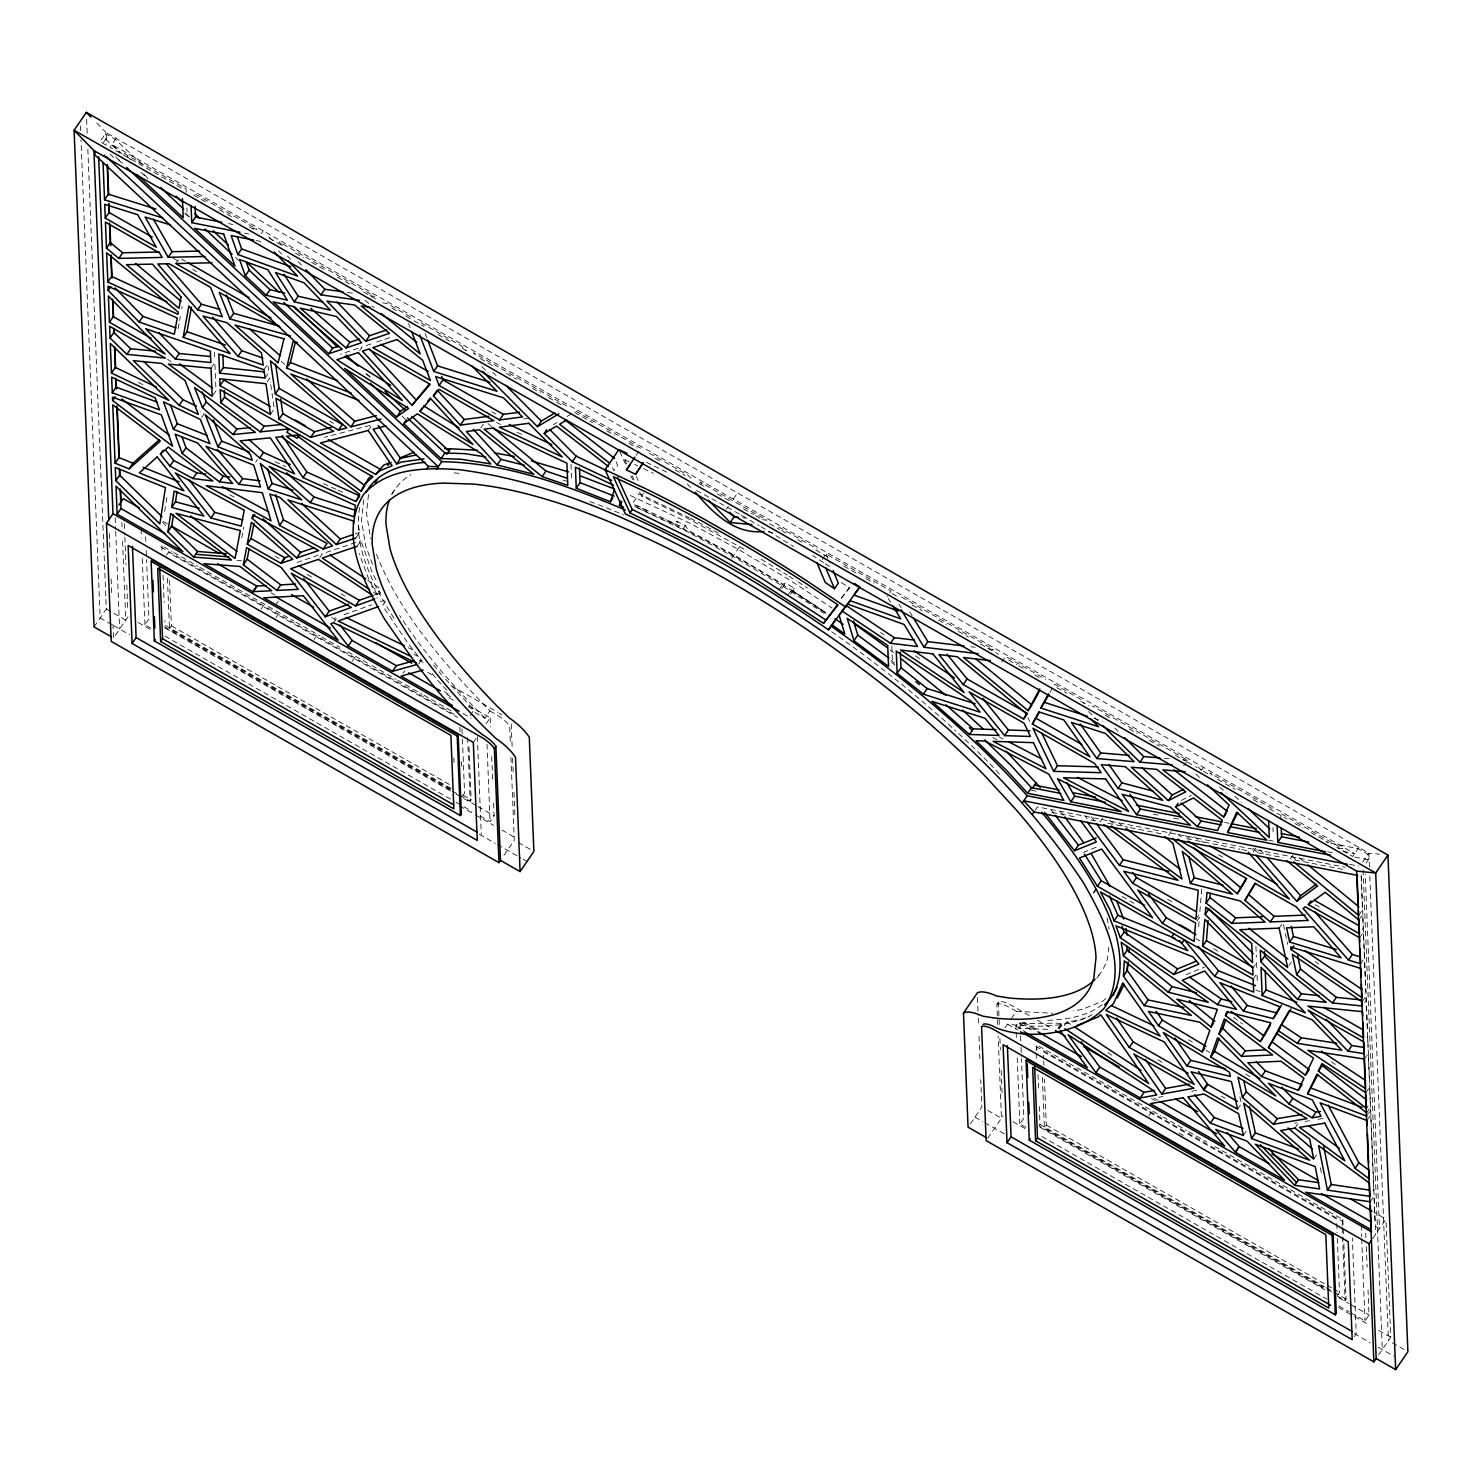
<?xml version="1.0" encoding="UTF-8"?>
<svg xmlns="http://www.w3.org/2000/svg" width="1482" height="1482" viewBox="0 0 1482 1482"><rect width="100%" height="100%" fill="white"/><g stroke="black" fill="none" stroke-linecap="round" stroke-linejoin="round"><path stroke-width="0.75" stroke-dasharray="5 3.75" d="M1198.66 926.639L1199.401 917.451L1195.566 923.045M1201.698 889.126L1199.698 913.69L1195.881 919.285M359.663 507.492C352.586 547.747 374.02 586.205 394.564 619.235M363.72 499.749L361.497 520.553L365.702 545.95L372.556 564.401M368.481 494.599L366.48 513.272L370.685 538.67M1108.777 947.035L1107.61 958.002A427.705 141.457 34.4 0 1 1096.569 977.824M164.706 511.457L165.762 504.677M166.114 502.398L167.151 495.599M178.136 328.634L179.229 322.557M179.6 320.538L180.341 316.5M181.749 308.719L182.119 306.589M241.714 537.873L243.752 527.166M1050.09 692.353L1054.406 684.276L1079.637 698.67L1084.528 703.487M636.074 455.382L639.557 450.009M103.351 142.605L105.648 139.252L105.426 133.806L115.374 139.475L144.013 166.225M116.133 138.363L110.02 147.329L159.76 175.71M175.784 263.592L178.322 259.869M261.277 233.637L263.185 230.821M211.037 368.24L214.871 362.645L216.001 390.766L212.167 396.361M201.626 417.554L204.183 413.811L200.089 411.866M263.926 369.722L267.76 364.127L268.668 370.333M94.051 626.923L106.296 608.991L103.981 551.248M265.13 377.984L268.964 372.39M267.242 381.837L269.798 378.114L270.446 382.486M166.503 555.231L168.429 552.434L457.642 717.455M128.063 616.753L113.503 638.02L112.965 624.404M270.465 414.404L274.3 408.81L270.761 384.69M255.626 462.273L257.553 459.476M150.942 628.146L144.921 624.7L148.941 618.828L146.57 559.585M450.602 789.072L169.467 628.646L171.375 625.849L169.43 577.665M359.57 350.678L362.127 346.936L340.712 354.142M368.166 430.521L372.001 424.926L324.299 437.338M261.054 609.176L262.981 606.379M276.356 603.952L278.357 601.025M275.893 617.642L277.801 614.845M319.76 557.51L322.316 553.768L294.529 563.327M355.773 538.059L359.607 532.446L357.959 522.461M391.526 494.488L396.528 487.17M357.143 546.321L360.978 540.726L372.278 572.812L377.706 582.926M314.073 639.427L315.981 636.63M333.543 622.718L337.359 617.105L334.599 618.105M480.779 427.946L483.336 424.204M373.353 592.078L377.132 594.597L379.688 590.855M371.26 586.372L380.707 592.652L376.873 598.265M385.32 601.322L382.764 605.045L385.561 610.251L408.736 644.374L421.944 660.787M352.253 661.213L354.161 658.416M402.956 673.347L404.864 670.549M418.554 664.084L421.11 660.342M626.738 463.959L624.885 459.939L627.182 456.586M470.127 715.584L473.962 709.971L442.933 676.292M474.925 712.509L484.929 718.214L489.912 710.934C444.878 664.344 399.621 614.308 376.02 553.027M633.388 502.194L639.131 493.784L689.297 517.774M743.816 548.988L685.999 517.496L641.465 496.062L643.762 492.709M473.332 742.426L476.333 738.017M486.152 723.679L490.172 717.788L468.256 705.302M462.662 795.945L464.57 793.148L462.365 738.092M452.158 790.999L470.165 801.262L471.128 799.854L468.942 745.353M790.628 594.06L794.463 588.465L785.664 582.834L782.792 584.223L736.999 556.713L688.519 530.426L685.388 525.61L676.644 521.219L674.718 524.035L665.529 519.441M685.388 525.61L683.461 528.426L685.555 531.63M480.057 815.934L490.097 821.658L494.117 815.785L493.562 802.114M726.328 509.308L728.422 506.233M733.312 499.082L737.517 492.932M503.936 855.355L514.273 840.238L510.882 755.839M731.663 558.251L739.185 547.247M778.958 589.817L782.792 584.223M781.829 588.447L785.664 582.834M787.739 595.449L791.573 589.855L794.463 588.465M822.232 559.585L826.067 553.99L890.96 591.003L887.125 596.616M1001.758 662.028L1005.593 656.415L1045.699 679.312M1035.14 810.265L1037.437 806.893L1040.271 810.413M1102.719 818.027L1100.163 821.769L1089.214 819.62M997.701 1024.71L996.886 1004.185L998.405 1001.943A16.987 5.613 34.4 0 1 1011.409 1005.389L1029.434 1015.67M1183.71 765.842L1187.545 760.247L1092.271 705.895M1005.037 1027.823L1007.519 1024.192C1035.807 1027.563 1066.095 1027.934 1092.123 1014.725M1011.354 1018.579L1016.319 1011.298L1052.591 1013.28M1016.374 1037.363L1015.93 1025.97L1017.93 1023.025M1059.074 1029.175L1062.909 1023.58C1050.849 1022.395 1035.158 1024.451 1022.172 1022.784L1018.338 1028.397L1049.534 1029.397M1203.44 767.343L1201.532 770.158L1195.492 766.713M970.358 1123.838L981.844 1107.035L980.751 1079.656M1168.631 835.2L1171.188 831.458M1036.029 1050.905L1036.807 1044.958L1036.974 1049.515M1058.111 1028.193L1061.946 1022.58M1058.574 1028.489L1062.409 1022.895M1064.317 1025.618L1066.873 1021.895L1080.582 1019.949L1089.159 1016.485M1096.736 978.342L1099.255 974.674M987.679 1138.398L1002.999 1115.983M1025.877 1127.394L1019.857 1123.949L1023.877 1118.076L1021.506 1058.833M1039.271 1106.294L1039.994 1124.467L1039.03 1125.857L1325.093 1289.099M1331.558 1291.767L1044.384 1127.895L1046.311 1125.097L1044.458 1079.211M1255.736 848.037L1253.179 851.779L1283.116 857.652M1290.211 859.041L1292.749 855.318M1148.902 1115.798L1150.81 1113.001M1279.151 928.14L1281.689 924.416M1252.735 968.191L1255.291 964.467M1253.179 979.083L1256.995 973.47L1257.347 982.158M1358.901 847.5L1352.788 856.466L1336.857 847.371M1288.914 965.653L1291.47 961.911M1362.736 862.135L1368.868 853.169L1379.464 854.243M1366.015 863.098L1368.312 859.745L1368.09 854.299L1358.142 848.612L1326.464 842.406M1358.679 915.413L1362.514 909.818L1361.05 873.361M1358.864 920.007L1362.699 914.413L1363.255 928.14L1359.42 933.734M1237.581 1109.221L1241.397 1103.627L1239.045 1092.994M1359.587 937.754L1363.403 932.159L1364.459 958.169L1360.624 963.782M1243.398 1135.453L1247.214 1129.858M1362.162 1001.795L1365.978 996.2L1366.145 1000.406L1362.329 1006M1294.898 1128.154L1298.732 1122.541L1294.675 1123.226M1364.459 1059.056L1368.275 1053.443L1369.479 1083.083M1313.682 1159.054L1317.517 1153.459M1365.811 1092.79L1369.646 1087.195L1370.257 1102.793L1366.441 1108.406M1366.608 1112.815L1370.442 1107.202L1370.572 1110.518L1366.737 1116.113M1366.923 1120.485L1370.757 1114.89L1373.092 1173.244M1342.081 1225.558L1342.859 1219.612L1214.832 1146.549M1370.183 1201.772L1374.018 1196.159L1375.148 1224.206M1372.499 1238.859L1385.985 1219.13L1373.962 1212.257M1337.579 1295.194L1339.506 1292.397L1337.19 1235.043M1337.097 1295.935L1345.1 1300.511L1346.064 1299.103L1343.6 1237.785M1354.196 1336.727L1356.215 1333.781L1352.362 1238.081M1350.973 1312.885L1365.015 1320.907L1369.035 1315.034L1368.034 1289.951M1378.631 1354.937L1390.727 1337.246L1385.985 1219.13M841.257 598.117L850.39 586.372M841.572 598.117L849.408 588.058L841.202 582.445M1105.776 998.627L1103.053 1000.998L1081.823 1009.557L1073.172 1010.78M1102.163 1004.703C1086.362 1017.078 1064.817 1019.69 1045.329 1020.487M553.305 424.704L556.824 422.592M566.976 416.498L572.293 413.33M1181.376 800.391L1191.361 795.371M1186.063 974.711L1204.44 967.098M1083.305 852.409L1099.44 845.907M374.298 594.949L380.707 592.652M344.157 614.678L371.741 604.786M380.226 601.729L384.468 600.21M355.31 533.909L359.607 532.446M326.151 552.471L360.978 540.726M366.239 345.565L372.334 343.509M376.669 342.064L392.841 336.618M1158.516 1097.291L1162.888 1096.513M1191.676 1091.326L1199.753 1089.863M1305.42 1121.429L1309.625 1120.725M1318.035 1119.318L1324.334 1118.262M1060.241 1025.359L1061.001 1026.378M523.572 418.924L530.389 418.017M459.087 473.314L453.881 472.869M237.046 560.363L241.547 560.715M1164.5 758.302L1169.113 758.691M1182.932 759.858L1187.545 760.247M742.76 517.737L747.113 518.181M762.396 519.7L766.75 520.145L700.023 482.058L703.116 485.225M768.306 531.945L772.752 532.39M970.747 646.745L975.249 647.264M988.79 648.875L993.292 649.412L900.167 596.264M347.381 292.454L354.161 293.417M369.981 295.678L374.501 296.326L279.246 241.955L282.377 245.215M382.726 302.902L387.154 303.532L412.385 317.926M1224.614 822.417L1229.134 823.307M1338.098 847.852L1342.618 848.741L1280.689 813.396L1280.948 819.768M1031.027 790.165L1037.826 791.499M1153.255 814.137L1160.054 815.471M1173.633 818.138L1180.413 819.472M1343.377 851.446L1354.696 853.651L111.928 144.514L122.043 153.961M1268.74 840.201L1273.26 841.091M1327.576 851.761L1334.374 853.076M1354.733 857.078L1368.312 859.745M1349.657 864.358L1358.549 866.099M1041.957 807.783L1345.193 867.266M1051.924 812.303L1076.025 817.027M1107.721 823.251L1127.95 827.215M1130.21 827.66L1161.666 833.829M1186.582 838.719L1193.269 840.016M1195.492 840.461L1239.952 849.186M1242.175 849.612L1246.621 850.501M1294.657 859.912L1301.326 861.227M1303.549 861.653L1345.823 869.953M228.45 223.597L232.841 224.467M252.588 228.376L256.979 229.247L194.624 193.679M244.363 233.119L248.754 233.989M255.978 240.51L262.759 241.862M1093.92 718.381L1102.478 721.16M1255.884 990.032L1260.163 991.754M630.258 495.488L690.927 523.739L739.37 549.915L790.499 580.555L832.143 608.12M275.078 461.754L285.6 466.497M323.447 483.595L336.062 489.301M338.174 490.246L344.472 493.098M624.885 459.939L632.703 463.514M634.648 464.403L637.779 465.83M634.315 504.806L648.801 511.438M496.414 422.481L500.546 424.445M517.07 432.244L523.257 435.171M138.308 382.43L144.514 385.394M646.411 462.347L658.341 468.053A550.174 181.953 34.4 0 1 668.345 472.98M643.558 468.59L653.395 473.314M636.019 505.121L679.775 526.054L676.644 521.219M637.204 507.696L685.944 531.019L734.405 557.195L785.516 587.835L825.289 614.178M408.421 647.745L414.645 650.765M414.089 654.451L418.239 656.47M419.11 660.398L423.259 662.417M998.998 736.795L1003.055 738.907M992.773 737.536L996.756 739.611M690.371 518.33L704.283 525.573M706.266 526.61L721.438 534.798M229.821 494.766L235.897 498.045M739.185 513.995L719.178 502.787A542.264 179.341 34.4 0 0 695.243 489.912M421.092 322.891L461.198 345.788L465.959 350.567M566.624 405.938L473.48 352.79L476.722 356.05M575.831 411.199L640.724 448.231M649.468 453.214L687.981 475.203L691.186 478.482M778.791 527.018L817.304 548.988M1272.167 808.542L1209.812 772.956L1213.147 776.049M106.037 145.051L100.054 141.642L106.185 132.676L95.515 121.746M161.76 176.84L183.657 189.344M193.605 195.013L205.535 201.83M219.466 209.777L231.414 216.594M249.328 226.82L255.293 230.229M269.298 238.213L281.358 245.086M295.418 253.126L303.458 257.701M311.498 262.295L317.519 265.723M319.538 266.871L325.558 270.317M337.618 277.19L351.679 285.211M363.738 292.102L377.799 300.124M391.859 308.145L397.88 311.59M405.92 316.166L411.959 319.612M413.96 320.76L424 326.485M438.061 334.506L450.12 341.397M462.18 348.27L468.201 351.716M480.261 358.588L494.321 366.61M506.381 373.501L516.421 379.225M532.501 388.395L540.541 392.989M548.562 397.565L554.601 401.011M556.602 402.159L562.641 405.586M574.683 412.478L592.763 422.796M606.823 430.817L614.863 435.393M628.924 443.414L636.964 448.009M655.044 458.327L661.083 461.773M675.144 469.794L685.184 475.518M699.245 483.54L705.284 486.985M717.325 493.858L731.404 501.898M743.445 508.771L753.504 514.495M755.505 515.643L761.526 519.089M769.566 523.665L779.606 529.407M781.625 530.556L787.646 533.983M797.705 539.726L803.726 543.153M815.785 550.044L829.846 558.066M843.906 566.087L855.966 572.96M866.007 578.702L874.047 583.278M892.127 593.597L898.148 597.042M912.208 605.064L922.267 610.806M938.328 619.976L946.368 624.552M958.428 631.443L968.468 637.167M980.528 644.04L998.609 654.359M1008.649 660.101L1016.689 664.677M1018.69 665.826L1024.729 669.271M1034.769 674.995L1040.79 678.441M1056.87 687.611L1066.91 693.335M1080.971 701.357L1089.011 705.951M1105.09 715.121L1111.111 718.566M1129.191 728.885L1137.231 733.46M1149.291 740.352L1159.332 746.076M1175.411 755.246L1185.452 760.97M1187.453 762.118L1193.492 765.564M1203.514 771.288L1209.479 774.697M1217.444 779.236L1223.41 782.644M1225.41 783.774L1235.358 789.461M1253.272 799.669L1261.238 804.226M1269.185 808.764L1287.098 818.99M1295.064 823.529L1303.03 828.067M1310.996 832.606L1328.891 842.832M491.876 411.737L495.803 413.978M1315.201 904.65L1319.221 906.947M181.582 259.128L185.565 261.388M1193.918 836.774L1203.847 842.443M172.968 258.146L178.877 261.517M192.697 269.391L196.643 271.651M1185.267 835.774L1191.158 839.127M1218.612 854.799L1222.539 857.041M329.652 421.147L333.635 423.426M1167.464 899.222L1173.448 902.649M1122.133 896.517L1128.098 899.926M1130.081 901.056L1134.045 903.316M1195.993 938.662L1199.938 940.922M1213.702 948.776L1219.612 952.148M275.374 556.324L279.209 558.51M307.07 574.405L313.072 577.832M341.101 593.837L345.121 596.116M1157.701 1059.797L1163.722 1063.224M1221.279 1096.069L1225.114 1098.273M163.372 521.497L167.392 523.776M331.635 617.494L337.655 620.921M427.779 672.365L433.8 675.792M451.825 686.073L497.896 712.36M1037.456 1020.246L1051.479 1028.249M489.912 710.934L496.359 714.602A16.987 5.613 34.4 0 1 509.697 726.18L510.419 744.427M1016.319 1011.298L1009.89 1007.63A16.987 5.613 34.4 0 0 996.886 1004.185M271.113 592.8L274.818 594.912M444.359 691.649L448.342 693.928M1023.932 1022.358L1037.863 1030.323M446.323 694.206L452.251 697.577M468.034 706.599L473.962 709.971M1022.172 1022.784L1034.01 1029.545M1154.126 1098.088L1158.053 1100.329M448.916 697.652L454.918 701.079M1019.357 1023.154L1031.361 1030.009M1151.403 1098.495L1155.404 1100.774M1375.481 1226.355L1379.483 1228.634L1365.237 873.991M1015.93 1025.97L1023.895 1030.509M463.106 713.527L471.109 718.103M1007.519 1024.192L1017.523 1029.897M163.872 546.858L171.875 551.434M173.876 552.564L197.884 566.272M199.885 567.402L293.899 621.051M295.9 622.199L319.908 635.889M321.909 637.038L339.897 647.301M347.9 651.876L369.907 664.436M371.908 665.566L395.916 679.275M397.917 680.405L421.925 694.113M423.926 695.243L453.937 712.379M1038.808 1046.107L1160.832 1115.742M1162.833 1116.872L1186.823 1130.581M1188.823 1131.711L1206.83 1141.992M160.908 547.117L456.975 716.047M1035.844 1046.366L1341.895 1221.001M1336.56 1218.982L1043.347 1051.683L1043.624 1058.556M1179.042 1132.989L1185.063 1136.435M171.375 625.849L450.509 785.127M1046.311 1125.097L1331.466 1287.821M1333.485 1288.951L1339.506 1292.397M451.121 788.443L165.058 625.219L164.873 620.68M463.125 795.297L471.128 799.854M1039.994 1124.467L1324.056 1286.543M1326.057 1287.691L1332.059 1291.118M1334.059 1292.267L1346.064 1299.103M164.113 626.627L450.158 789.85M165.002 627.998L453.974 792.889M455.974 794.019L461.995 797.464M464.014 798.613L476.055 805.486M478.056 806.616L494.117 815.785M1039.938 1127.228L1324.889 1289.84M1338.931 1297.843L1348.972 1303.567M1350.973 1304.716L1369.035 1315.034M165.002 636.167L453.974 801.058M455.974 802.188L461.995 805.634M463.996 806.782L472.036 811.358M1041.939 1136.546L1326.89 1299.158M1338.931 1306.013L1348.972 1311.737M138.104 622.477L152.164 630.498M459.55 805.893L473.61 813.914M475.629 815.063L493.71 825.381M501.731 829.976L515.81 837.997M1013.04 1121.726L1027.1 1129.747M1338.505 1307.439L1352.566 1315.46M1354.567 1316.609L1368.627 1324.63M1378.686 1330.354L1390.727 1337.246M518.2 842.48L531.927 850.298M987.734 1110.389L1001.462 1118.225L998.164 1036.122M106.296 608.991L125.766 620.106L122.487 538.337M1392.32 1342.822L1404.01 1349.491M111.854 624.626L100.165 617.957L80.973 139.808M113.799 625.737L129.675 634.796M479.26 834.273L495.321 843.443M497.341 844.573L521.108 858.152M523.072 859.264L526.981 861.505M974.952 1117.113L982.807 1121.596M984.77 1122.708L1004.611 1134.045M1354.178 1333.504L1370.257 1342.673M1378.297 1347.268L1393.988 1356.215M741 515.051L748.262 519.274M750.077 520.33L759.21 525.628M1188.508 1039.734L1192.399 1042.05M1205.996 1050.201L1209.886 1052.535M1245.751 1074.042L1251.66 1077.581M761.229 559.214L787.164 575.072M788.943 576.183L796.464 580.981M365.887 373.779L371.704 377.41M798.038 582L807.431 588.021M792.555 591.262L826.085 613.418M1066.873 1021.895L1070.671 1024.377M1108.073 1052.757L1111.87 1055.24M823.529 562.623L820.028 560.307A550.174 181.953 34.4 0 0 812.71 555.565M825.289 563.79L830.55 567.273M791.573 589.855L827.493 613.641M1331.466 1061.834L1335.282 1064.372M880.493 632.462L884.161 634.926M915.45 655.804L921.211 659.657M367.74 580.184L380.967 588.984M1314.997 961.559L1318.776 964.134M167.485 359.163L171.041 361.793M1233.506 1017.3L1242.472 1023.988M1118.799 823.084L1122.411 825.807M1109.425 820.25L1114.872 824.325M890.293 650.116L893.442 652.617M891.608 662.398L895.035 665.14M365.072 300.401L374.02 307.645M488.004 423.593L491.505 426.464M1299.306 857.782L1304.568 862.116M1292.119 856.3L1295.564 859.152M1177.727 834.088L1181.247 837.089M281.21 361.33L284.674 364.387M1234.802 796.223L1241.453 802.429M1197.993 766.898L1201.328 769.992M1219.612 787.016L1226.262 793.222M1195.826 774.049L1200.809 778.68M366.425 373.927L371.482 378.651M130.786 159.648L124.173 153.48L186.102 188.807L186.362 195.179M235.434 257.386L238.824 260.536M143.939 174.413L147.311 177.562M186.065 213.76L189.437 216.909M105.648 139.252L119.116 151.831M141.012 172.282L147.755 178.581M184.824 213.186L188.195 216.335M402.141 416.146L405.512 419.276M115.67 156.87L122.413 163.168M118.208 159.556L121.58 162.705M109.983 154.035L115.003 158.741M484.929 718.214C453.585 686.611 423.871 652.988 399.677 615.512M162.26 522.09L167.151 526.888M1114.797 728.051L1118.021 731.219M1088.455 711.49L1098.106 720.993M492.876 372.315L496.1 375.557M481.817 366.536L488.152 372.908M687.37 484.077L690.575 487.356M298.086 261.536L302.791 266.427M268.853 236.712L273.503 241.547M287.452 256.034L290.565 259.257M278.56 250.829L281.691 254.089M999.405 774.03L992.051 766.046A427.705 141.457 34.4 0 0 957.594 732.571M437.56 680.201L448.416 692.001M1260.015 849.594L1264.517 854.706M1253.513 848.352L1256.551 851.817M1060.408 811.636L1063.242 815.156M1051.146 810.135L1053.906 813.562M433.596 664.918L441.395 674.606M432.374 673.754L436.264 678.589M1091.326 816.73L1093.975 820.324M1084.639 815.359L1087.232 818.842M909.8 612.066L912.227 616.012M898.889 603.989L901.149 607.713M888.255 598.469L890.515 602.174M377.132 594.597L368.444 578.425L359.2 553.546M1027.915 717.603L1029.731 721.382M636.389 476.648L638.242 480.668M632.258 476L634.092 480.001M639.613 492.043L641.465 496.062M619.791 451.584L626.238 465.663M630.85 475.703L632.684 479.723M616.142 461.754L617.661 465.089L613.826 470.683L610.769 464.033M826.067 553.99L829.568 562.289M425.204 333.635L426.853 337.933M408.55 323.539L410.106 327.578M1283.449 924.731L1284.857 931.289M1285.339 933.475L1287.691 944.423M1320.351 1167.705L1321.685 1174.411M1369.424 867.026L1368.868 853.169L106.185 132.676L106.648 144.217M1369.794 876.251L1388.43 1340.599M1363.051 869.878L1382.317 1349.565M1361.217 874.991L1375.648 1234.247M1364.644 962.8L1365.811 992.051M1366.385 1006.093L1367.441 1032.306M1367.59 1036.326L1368.071 1048.07M1373.258 1177.523L1373.795 1190.75M1365.737 1232.987L1365.922 1237.544M1366.293 1246.658L1367.126 1267.166M1361.18 1225.206L1361.625 1236.599M1361.717 1238.878L1365.015 1320.907M1342.859 1219.612L1343.137 1226.429M1343.229 1228.689L1343.507 1235.506M1342.173 1227.818L1342.451 1234.636M1342.544 1236.914L1345.1 1300.511M1336.727 1223.558L1337.097 1232.746M1272.945 827.678L1273.112 831.921M1255.921 946.35L1256.347 956.946M1256.569 962.596L1256.847 969.45M1043.717 1060.853L1043.902 1065.447M1042.365 1077.414L1044.384 1127.895M1037.993 1074.487L1038.53 1088.121M1036.122 1053.183L1036.4 1060.001M1020.042 1022.358L1020.487 1033.751M1020.579 1036.029L1020.95 1045.143M1021.042 1047.441L1021.413 1056.555M1017.208 1057.87L1019.857 1123.949M998.405 1001.943L999.424 1027.026M999.887 1038.437L1000.331 1049.849M1001.165 1070.374L1002.165 1095.457M977.453 997.516L978.176 1015.763M978.268 1018.041L978.546 1024.896M979.009 1036.307L980.01 1061.408M891.793 646.133L892.386 660.842M571.015 464.274L571.644 479.76M511.216 723.938L512.235 749.04M512.587 758.154L513.143 771.844M513.976 792.37L514.976 817.471M490.172 717.788L490.542 726.902M491.728 756.542L492.728 781.607M486.985 744.186L490.097 821.658M477.352 736.554L481.28 834.533M467.608 737.665L470.165 801.262M461.995 728.903L462.273 735.794M459.883 727.125L460.068 731.719M461.273 761.544L461.458 766.12M453.825 757.858L454.011 762.433M214.464 352.383L214.649 356.94M186.862 207.943L187.047 212.185M167.429 578.184L169.467 628.646M161.871 545.728L162.057 550.267M163.057 575.257L164.15 602.507M145.644 536.799L145.829 541.356M146.199 550.47L146.477 557.306M141.086 529L141.438 538.114M142.272 558.621L144.921 624.7M124.321 523.609L124.784 534.965M124.877 537.244L125.97 564.494M126.785 584.945L127.785 609.936M121.839 522.424L122.024 526.981M115.17 517.755L115.615 529.13M115.707 531.39L119.634 629.072M109.316 533.539L109.853 547.173M111.131 578.962L111.687 592.596M86.623 119.301L87.29 135.473M87.846 149.33L103.888 548.951M80.417 125.951L80.602 130.583M392.063 494.08A427.705 141.457 34.4 0 1 410.903 474.648M563.012 480.112A427.705 141.457 34.4 0 1 569.162 482.02M634.667 506.566A427.705 141.457 34.4 0 1 825.715 612.77M890.978 660.287A427.705 141.457 34.4 0 1 894.609 663.121M1106.998 917.951A427.705 141.457 34.4 0 1 1109.073 929.066M589.688 501.49A427.705 141.457 34.4 0 1 596.153 503.899M598.228 504.677A427.705 141.457 34.4 0 1 623.496 514.828M831.698 631.74A427.705 141.457 34.4 0 1 955.871 730.978M499.286 713.194A16.987 5.613 34.4 0 1 502.009 714.991M761.026 526.703A542.264 179.341 34.4 0 1 793.722 546.617"/><path stroke-width="1.5" d="M1202.606 946.294L1204.792 919.414L1252.735 968.191L1253.012 975.045L1202.606 946.294L1206.441 940.681L1208.071 920.526M1205.199 914.394L1205.792 907.169L1251.753 943.478L1252.512 962.54L1205.199 914.394L1209.034 908.799L1253.179 953.741M1206.107 903.112L1206.978 892.479L1240.434 901.019L1265.165 922.119L1231.82 923.416L1206.107 903.112L1209.942 897.499L1210.294 893.257M353.401 523.72L353.679 521.108L287.916 499.897L336.414 544.579L355.773 538.059M1123.467 976.101L1124.264 960.818L1191.361 1015.411L1144.271 1005.556L1123.467 976.101L1127.283 970.506L1128.21 961.966M1126.987 970.228L1127.709 963.448M1128.932 952.129L1129.303 948.554M167.911 531.779L170.726 513.55L231.507 560.011L193.716 557.084L167.911 531.779L171.727 526.184L173.487 514.791M171.671 507.418L174.191 491.135L188.788 496.989L203.868 516.069L171.671 507.418L175.506 501.805L177.062 491.635M183.194 337.303L188.844 306.014L230.21 353.624L183.194 337.303L187.028 331.709L191.456 307.107M243.326 564.809L246.568 547.673L281.135 567.402L298.308 589.336L276.875 590.447L243.326 564.809L247.161 559.196L249.18 548.507M247.253 544.135L251.384 522.349L292.843 559.27L280.876 563.308L247.253 544.135L251.088 538.54L253.978 523.276M252.162 518.292L252.811 514.884L318.686 550.563L296.696 557.973L252.162 518.292L254.719 514.55M351.086 393.063L286.563 368.092L293.103 341.379L297.493 342.62M286.563 368.092L290.379 362.497L295.288 342.472M613.585 485.281L575.405 467.238L576.257 488.245L610.362 501.713L614.289 490.097M623.644 507.196L619.365 505.436L620.847 501.083M1202.18 1051.887L1209.831 1030.435L1199.698 1022.209L1148.457 1011.465L1158.498 1025.692L1202.18 1051.887L1204.736 1048.144M1211.035 1027.026L1217.333 1009.372L1176.856 999.201L1211.035 1027.026L1213.591 1023.284M1210.72 1056.999L1217.574 1037.789L1275.724 1095.976L1210.72 1056.999L1214.555 1051.405L1219.13 1038.586M1218.982 1033.862L1224.317 1018.894L1272.686 1054.98L1241.508 1056.407L1218.982 1033.862L1222.798 1028.267L1225.855 1019.709M1225.484 1015.596L1226.855 1011.761L1270.871 1022.839L1260.311 1041.568L1225.484 1015.596L1228.041 1011.854M1185.211 771.733L1162.851 769.862L1223.65 817.064L1229.078 805.022L1207.459 784.886M1227.559 832.514L1236.748 812.155L1266.869 840.22L1227.559 832.514L1237.822 812.655M1298.251 1090.307L1303.938 1078.303L1281.041 1061.223L1247.844 1062.742L1261.571 1076.488L1298.251 1090.307L1302.085 1084.713L1265.406 1070.875L1256.254 1061.723M1276.428 1033.436L1268.425 1047.626L1305.401 1075.21L1313.534 1058.074L1276.428 1033.436L1280.244 1027.841M1307.587 1093.827L1316.887 1074.246L1366.608 1112.815L1366.737 1116.113L1307.587 1093.827L1317.924 1074.524M1365.904 1095.013L1366.441 1108.406L1318.369 1071.134L1321.907 1063.65L1365.811 1092.79M355.902 501.49L359.552 494.21L281.339 436.727L275.763 437.283L302.976 477.593L355.902 501.49L359.737 495.896L306.793 471.998L282.191 435.523M361.071 491.19L364.646 484.04L372.945 476.815L220.225 389.673L220.744 402.678L260.313 431.836L289.101 428.965L286.804 432.318L297.234 438.283L299.531 434.911L286.304 436.245L361.071 491.19L364.905 485.577L297.437 436.004M365.795 483.799L368.481 478.427L371.797 475.537M366.147 492.172C377.484 471.517 403.085 464.107 425.223 462.328M1113.204 995.089L1117.113 987.271M1117.354 997.96L1124.282 984.141M1023.654 719.029L1026.489 713.713L957.224 656.748L938.977 654.581L963.244 684.554L1023.654 719.029L1027.489 713.416L967.079 678.941L947.091 654.266M990.513 660.694L963.541 657.489L1028.138 710.638L1039.753 688.871M1033.028 703.061L1039.364 691.186M1032.361 723.994L1038.826 711.879L1063.891 719.993L1089.937 756.839L1032.361 723.994L1039.419 712.323M1090.493 718.733L1098.644 726.754L1040.864 708.044L1048.422 693.909M1040.864 708.044L1049.015 694.373M1273.26 1018.616L1279.911 1006.834L1219.908 982.714L1243.454 1011.113L1273.26 1018.616L1281.522 1005.167M1270.482 1024.729L1264.146 1035.974L1231.153 1011.354M1278.058 1030.527L1289.284 1010.613L1312.107 1019.783L1341.747 1050.201L1297.398 1043.365L1278.058 1030.527L1290.878 1009.001M1268.425 1047.626L1278.244 1031.379M1172.151 838.201L1237.248 893.72L1246.158 878.307L1177.523 839.145M1242.194 886.199L1246.658 878.493M1245.01 900.352L1254.883 883.291L1296.305 906.91L1308.217 920.433L1270.296 921.915L1245.01 900.352L1255.421 883.365M643.207 462.866L635.611 474.259L626.423 469.942L634.907 457.178M635.611 474.259L643.132 462.68M1395.655 1369.627L1375.704 873.009L74.1 130.286L93.94 150.608L1356.604 871.101L1376.185 1358.512L1395.655 1369.627L1407.9 1351.714L1387.949 855.077L86.345 112.373L74.1 130.286L94.051 626.923L111.558 636.908M103.888 156.277L104.648 155.165M162.927 218.039L104.537 199.774L108.353 194.179L107.167 164.576M105.259 218.095L104.722 204.368L137.678 214.686L156.314 247.216L105.259 218.095L109.094 212.5L108.723 203.349M106.463 248.142L105.426 222.115L159.648 253.07L162.168 257.442L118.838 258.405L106.463 248.142L110.298 242.548L109.52 223.022M118.838 258.405L122.673 252.792L159.148 251.996M107.834 282.025L106.648 252.774L178.303 312.183L177.914 314.314L107.834 282.025L111.669 276.43L110.854 256.164M108.167 290.379L108.001 286.156L177.229 318.056L174.32 334.228L139.123 322.02L108.167 290.379L110.724 286.637M109.446 322.261L108.39 296.048L165.15 354.05L109.446 322.261L113.28 316.666L112.576 299.197M110.076 338.044L109.612 326.299L165.373 358.107L126.841 354.346L110.076 338.044L113.91 332.431L113.762 328.522M170.467 224.931L145.125 217.02L168.207 257.312L172.042 251.699L199.737 251.088M239.991 232.248L191.734 222.671L195.55 217.057L195.124 206.424M139.123 322.02L142.957 316.407L176.08 327.911M111.483 373.056L110.298 343.416L168.818 400.362L111.483 373.056L115.318 367.443L114.484 346.936M126.841 354.346L130.675 348.752L155.61 351.178M112.28 392.767L111.65 377.15L155.221 397.917L159.537 409.884L112.28 392.767L116.115 387.173L115.744 378.243M112.595 400.492L112.465 397.176L161.353 414.886L172.69 446.23L112.595 400.492L115.151 396.75M197.606 309.831L222.3 316.778L210.555 287.378L169.133 263.74L157.777 264L197.606 309.831L201.441 304.236L219.947 309.442M274.318 251.977L297.586 276.134L237.824 254.534L241.64 248.939L237.194 236.305M175.413 359.089L210.815 362.534L210.351 351.141L145.644 328.689L175.413 359.089L179.229 353.494L210.222 356.514M115.114 463.199L112.762 404.845L160.334 441.062L129.119 468.831L115.114 463.199L118.931 457.605L116.856 405.975M245.29 275.763L239.565 259.517L267.779 269.705L287.341 300.179L266.186 295.27L245.29 275.763L249.124 270.169L246.271 262.036M115.818 480.705L115.281 467.497L165.428 487.615L159.834 523.85L115.818 480.705L119.634 475.111L119.375 468.497M290.416 335.951L229.877 318.908L233.711 313.313L226.376 294.918M129.119 468.831L132.935 463.236L159.222 439.839M179.211 405.308L133.343 360.663L161.871 363.442L185.009 380.504L198.403 414.46L179.211 405.308L183.046 399.714L143.717 361.441M983.103 1024.34A16.987 5.613 34.4 0 1 996.089 1027.786C1028.415 1040.679 1079.711 1034.566 1104.405 1007.964C1130.006 967.894 1104.22 919.488 1083.713 883.142C995.552 750.059 863.654 652.376 728.144 571.533L725.587 570.07C642.466 524.239 554.416 481.983 459.29 469.683C426.223 467.441 387.654 467.497 363.812 494.191C338.211 534.261 363.998 582.667 384.505 619.013C413.126 660.194 442.729 703.894 482.576 734.757A16.987 5.613 34.4 0 1 495.896 746.335L500.49 860.394L498.952 862.635L111.206 641.391L106.463 523.276L112.984 513.754L98.646 156.796M118.912 505.066L123.321 498.637L139.345 507.77M173.45 429.298L163.52 401.863L200.348 419.425L209.907 443.618L173.45 429.298L177.266 423.704L170.411 404.716M266.186 295.27L270.02 289.675L284.822 293.121M117.152 514.161L116.022 486.133L182.897 551.675L117.152 514.161L120.987 508.567L120.209 489.153M160.464 454.048L168.263 447.101L212.797 481.002L192.975 478.538L169.93 466.052L160.464 454.048L163.001 450.324M219.558 373.131L218.799 354.068L263.926 369.722L265.13 377.984L219.558 373.131L223.393 367.536L222.874 354.828M202.441 407.587L194.531 387.506L255.349 432.336L233.026 434.559L202.441 407.587L206.276 401.993L202.312 391.952M237.991 356.328L263.24 365.091L261.462 352.957L227.135 322.817L202.997 316.036L237.991 356.328L241.825 350.734L262.87 358.033M220.058 385.635L219.781 378.781L265.963 383.708L270.465 414.404L220.058 385.635L223.893 380.04L270.428 406.587M169.93 466.052L173.746 460.439L165.632 450.176M182.175 453.473L175.228 434.245L197.791 443.099L232.693 483.484L219.447 481.835L182.175 453.473L186.01 447.86L182.138 437.19M220.744 402.678L224.579 397.083L224.319 390.563M294.307 301.809L275.485 272.484L304.014 282.803L330.375 310.183L294.307 301.809L298.123 296.196L284.007 274.226M192.975 478.538L196.81 472.925L205.609 474.036M287.971 260.61L320.946 294.844L324.78 289.249L342.861 291.824M217.891 446.749L205.276 414.793L250.477 454.641L252.218 460.235L217.891 446.749L221.726 441.154L213.315 419.851M233.026 434.559L237.009 428.946M151.145 561.4L152.109 559.992L458.16 734.646L461.365 814.137L460.402 815.545L154.332 640.909L151.145 561.4L457.216 736.035L460.402 815.545M275.3 393.99L270.428 360.83L346.825 427.909L338.526 430.076L275.3 393.99L279.116 388.395L275.559 364.072M219.447 481.835L223.263 476.241L229.895 477.056M260.313 431.836L264.148 426.242L281.858 424.463M210.926 517.978L241.195 526.11L244.215 510.234L175.376 472.943L210.926 517.978L214.76 512.364L242.863 519.923M279.005 419.276L275.93 398.288L333.802 431.299L310.646 437.338L279.005 419.276L282.821 413.663L280.672 398.973M238.787 484.243L260.536 486.967L253.718 465.07L206.035 446.341L238.787 484.243L242.622 478.649L260.017 480.816M328.782 353.735L342.175 349.233L292.899 306.404L273.188 301.828L328.782 353.735L332.616 348.122L338.341 346.195M132.102 643.466L128.156 545.487L473.332 742.426L477.26 840.424L132.102 643.466L136.122 637.593L132.454 546.432M259.665 458.031L294.585 473.814L270.298 437.838L240.158 440.839L259.665 458.031L263.5 452.436L290.194 464.496M193.716 557.084L197.551 551.489L226.45 553.731M346.028 347.937L361.682 342.675L336.47 316.518L300.179 308.089L346.028 347.937L349.863 342.323L359.644 339.045M154.332 640.909L155.295 639.502M365.702 341.323L389.488 333.339L354.68 305.051L327.003 301.124L365.702 341.323L369.537 335.729L386.821 329.912M160.649 641.539L157.703 568.106L450.899 735.405L453.844 808.839L160.649 641.539L162.557 638.723L159.704 567.606M268.279 489.06L260.239 463.255L301.772 499.879L268.279 489.06L272.095 483.465L267.408 468.405M310.646 437.338L314.48 431.725L331.32 427.353M302.976 477.593L306.793 471.998M338.526 430.076L342.361 424.482L279.116 388.395M279.598 525.443L269.835 494.062L279.746 497.267L332.524 545.895L323.169 549.044L279.598 525.443L283.414 519.849L275.615 494.747M358.94 400.381L290.731 373.964L350.956 426.853L354.772 421.24L376.335 415.627M310.183 502.583L354.142 516.755L355.365 505.343L269.15 466.404L310.183 502.583L314.017 496.989L355.773 510.456M252.959 591.651L271.688 590.725L239.973 566.476L203.942 563.679L252.959 591.651L256.794 586.057L266.278 585.594M253.2 591.688L257.034 586.075M280.876 563.308L284.692 557.714L289.009 556.269M281.339 563.16L285.174 557.547M252.125 619.013L253.089 617.623M296.696 557.973L300.531 552.378L314.517 547.655M276.875 590.447L280.709 584.853L295.696 584.075M396.583 417.053L408.606 408.384L344.602 368.499L396.583 417.053L400.418 411.459L407.291 406.494M471.628 365.758L497.007 391.285L433.744 371.463L437.579 365.869L427.687 340.082M412.015 405.234L430.169 384.301L368.499 349.122L362.405 351.16L412.015 405.234L429.465 383.931M403.697 423.685L417.35 413.83L481.465 453.77L490.838 463.959L461.18 459.253L441.08 458.605L403.697 423.685L406.253 419.962M266.964 627.479L267.909 626.089M323.169 549.044L327.003 543.449L283.414 519.849M375.668 474.425L379.966 470.702L392.119 465.793L368.166 430.521L320.483 442.933L375.668 474.425L383.782 465.107L389.859 462.643M419.869 411.44L430.836 398.806L472.906 444.507L419.869 411.44L422.426 407.717M439.117 385.487L435.727 376.632L503.547 397.88L522.479 416.942L499.545 419.962L439.117 385.487L442.951 379.874L441.599 376.335M433.429 395.805L439.024 389.358L493.932 420.684L460.42 425.093L433.429 395.805L437.264 390.211L464.255 419.499L488.819 416.257M375.15 482.743L377.447 479.371M336.414 544.579L340.23 538.985L353.142 534.632M385.857 425.927L373.112 429.243L396.676 463.959L400.51 458.346L416.516 454.863M325.336 616.753L351.29 607.435L291.232 573.163L325.336 616.753L329.171 611.14L348.64 604.156M426.946 468.664L428.483 466.422L438.264 466.719L106.334 156.74M460.42 425.093L464.255 419.499M441.08 458.605L444.915 453.01L465.015 453.659L485.54 456.919M436.745 468.96L441.729 461.68C505.751 462.643 567.069 485.503 625.423 510.012M446.693 454.4L450.528 448.805L477.408 450.213M373.075 595.727L318.482 559.362L290.583 568.773L355.532 605.916L359.366 600.321L372.167 595.727M499.545 419.962L503.361 414.349L519.441 412.237M416.386 664.677L392.526 671.29L348.251 646.022L352.086 640.428L339.989 624.978M497.137 464.959L533.872 474.296L479.501 429.817L466.348 431.54L497.137 464.959L500.972 459.364L524.443 465.274M482.576 371.408L537.503 426.686L541.338 421.092L554.953 412.941M611.77 480.39L572.33 461.736L544.209 433.448L546.765 429.724M392.526 671.29L396.342 665.696L413.7 660.879M542.116 476.611L567.81 485.374L566.921 463.218L492.598 428.094L484.169 429.187L542.116 476.611L545.932 471.017L567.365 478.315M572.33 461.736L576.146 456.141L549.6 429.428M576.257 488.245L580.073 482.632L579.481 467.942M854.336 583.334L859.838 587.094L828.475 629.85C764.267 585.464 696.596 545.913 625.348 513.939L605.082 469.738L618.865 449.583L627.053 453.325M626.423 469.942L630.258 464.348M610.362 501.713L612.9 497.971M457.216 736.035L458.16 734.646M619.365 505.436L621.921 501.694M629.961 512.865L613.4 476.741L645.856 491.987A542.264 179.341 34.4 0 1 705.395 522.942L745.409 545.784A542.264 179.341 34.4 0 1 805.208 582.926L837.923 604.86L823.547 623.311L761.34 582.982A471.647 155.981 34.4 0 0 691.779 543.283L629.961 512.865L632.258 509.493L617.549 477.389M498.952 862.635L494.377 748.577L495.896 746.335M708.563 500.323L730.2 522.479L734.016 516.866L738.388 517.311M500.49 860.394L520.089 871.583L533.872 851.428L529.296 737.332A33.975 11.226 34.4 0 0 509.363 718.01L496.84 705.877A427.705 141.457 34.4 0 1 389.97 548.507L385.987 524.406A427.705 141.457 34.4 0 1 389.507 499.805M816.841 562.549L825.252 582.482L834.514 588.687L838.349 583.093L833.088 570.607M823.547 623.311L837.608 604.86M828.475 629.85L835.366 619.772M831.828 624.644L844.814 634.074L839.127 615.271L846.166 605.545L894.313 637.686L914.635 640.094M853.947 640.706L847.204 618.383L887.699 645.43L888.552 666.437L853.947 640.706L857.782 635.111L853.484 620.902M842.332 611.14L890.478 643.281L894.313 637.686M897.147 673.291L896.258 651.135L971.192 701.171L980.102 712.175L923.342 694.15L897.147 673.291L900.982 667.678L900.352 652.191M901.167 609.769L924.046 647.264L927.88 641.669L963.967 645.93M923.342 694.15L927.176 688.537L975.193 703.802M963.244 684.554L967.079 678.941M969.469 734.479L998.942 735.442L985.03 718.27L931.77 701.338L969.469 734.479L973.285 728.866L995.978 729.626M1004.629 735.628L1030.472 736.48L1024.081 723.197L969.172 691.872L1004.629 735.628L1008.445 730.033L1029.99 730.737M1028.138 710.638L1031.972 705.024L976.101 659.082M1027.619 793.278L1063.891 800.41L1048.774 774.123L984.956 741.074L975.971 740.778L1006.63 770.492L1027.619 793.278L1031.453 787.683L1060.927 793.463M1022.228 803.04L1027.211 795.76L1330.503 855.262M1032.176 788.48L1036.011 782.885L1006.056 751.096M1053.665 771.362L1101.145 772.696L1094.605 763.434L1032.935 728.255L1053.665 771.362L1057.5 765.749L1098.199 766.898M1032.454 814.174L1033.991 811.932L1357.586 875.417M1096.884 758.543L1134.119 761.674L1105.461 733.46L1071.338 722.401L1096.884 758.543L1100.718 752.949L1129.191 755.338M1070.782 801.762L1057.481 778.643L1121.226 811.654L1070.782 801.762L1074.617 796.149L1066.855 782.663M985.715 1137.268L968.061 1127.191L963.485 1013.114L977.268 992.94A33.975 11.226 34.4 0 1 996.552 995.997L1008.668 997.923A427.705 141.457 34.4 0 0 1095.124 979.324M1044.551 812.303L1074.543 850.742L1078.377 845.148L1096.235 837.941M1118.039 788.443L1101.219 764.675L1125.449 766.713L1162.759 800.28L1118.039 788.443L1121.874 782.848L1108.925 764.564M1102.923 725.735L1139.917 762.156L1143.752 756.561L1159.887 757.913M1136.564 814.655L1190.491 825.233L1170.243 807.023L1122.17 794.296L1136.564 814.655L1140.399 809.061L1180.839 816.99M1097.402 886.255L1079.47 858.004L1101.645 849.056L1152.607 917.747L1097.402 886.255L1101.237 880.66L1084.491 854.169M1093.66 892.72L1095.958 889.367M1087.492 822.343L1119.373 865.321L1123.208 859.708L1168.853 871.36M1168.39 800.576L1185.693 791.87L1156.664 769.343L1131.322 767.213L1168.39 800.576L1172.225 794.963L1183.747 789.165M1175.541 807.005L1193.529 797.946L1222.224 820.213L1217.556 830.55L1197.289 826.567L1175.541 807.005L1178.097 803.263M1132.637 883.198L1123.764 871.249L1198.234 890.256L1195.881 919.285L1132.637 883.198L1136.472 877.603L1132.674 872.472M1179.45 940.551L1187.823 950.647L1114.056 920.841L1117.891 915.246L1109.444 895.925M1026.081 1060.649L1027.045 1059.241L1333.096 1233.895L1336.282 1313.385L1335.338 1314.793L1029.268 1140.14L1026.081 1060.649L1332.133 1235.284L1335.338 1314.793M1120.318 937.68L1115.909 925.805L1193.066 956.983L1198.938 964.06L1173.781 974.489L1120.318 937.68L1124.153 932.085L1121.948 926.139M1197.289 826.567L1201.124 820.972L1221.39 824.955M1123.412 955.705L1121.189 942.33L1208.256 1002.277L1168.279 992.218L1123.412 955.705L1127.246 950.11L1126.505 945.646M1223.65 817.064L1226.207 813.322M1007.038 1142.715L1003.092 1044.717L1348.249 1241.675L1352.195 1339.672L1007.038 1142.715L1011.057 1136.824L1007.389 1045.681M1162.425 923.36L1137.694 890.015L1195.566 923.045L1194.084 941.422L1162.425 923.36L1166.26 917.766L1148.383 893.683M1190.417 883.439L1182.266 851.409L1232.394 894.165L1190.417 883.439L1194.233 877.844L1188.823 856.485M1029.268 1140.14L1030.231 1138.75M1173.874 933.827L1171.577 937.18L1182.006 943.145L1184.303 939.773L1214.666 976.397L1253.698 992.088L1253.179 979.083L1100.459 891.942L1109.722 909.188L1114.056 920.841M1035.585 1140.769L1032.639 1067.355L1325.834 1234.654L1328.78 1308.069L1035.585 1140.769L1037.493 1137.972L1034.64 1066.855M1095.958 1072.672L1068.096 1034.714L1153.7 1090.715L1156.682 1094.976L1140.214 1097.94L1095.958 1072.672L1099.774 1067.077L1081.212 1041.772M1144.271 1005.556L1148.105 999.961L1183.988 1007.464M1173.781 974.489L1177.597 968.895L1196.474 961.077M1129.303 1047.441L1106.313 1014.485L1164.259 1041.976L1194.233 1084.416L1129.303 1047.441L1133.137 1041.846L1116.539 1018.041M1168.279 992.218L1172.114 986.623L1196.548 992.755M1237.248 893.72L1241.082 888.126L1193.566 847.593M1325.241 851.668L1277.799 842.369L1281.615 836.774L1281.282 828.271M1158.498 1025.692L1162.333 1020.098L1156.053 1011.206M1231.82 923.416L1235.655 917.821L1262.331 916.784M1214.666 976.397L1218.5 970.803L1198.253 946.387M1140.214 1097.94L1144.048 1092.345L1154.33 1090.474M1270.296 921.915L1274.112 916.321L1305.346 915.098M1217.5 1004.592L1236.507 1009.372L1204.699 971.006L1182.247 980.306L1217.5 1004.592L1221.335 998.998L1231.894 1001.647M1161.795 1094.049L1193.936 1088.251L1133.86 1053.98L1161.795 1094.049L1165.63 1088.436L1189.194 1084.194M1256.18 855.188L1296.75 901.26L1300.585 895.665L1316.22 884.235M1186.952 1065.966L1230.319 1076.432L1229.356 1072.116L1163.314 1032.528L1186.952 1065.966L1190.768 1060.352L1225.466 1068.744M1260.793 961.67L1260.33 950.258L1326.223 1002.332L1297.584 999.405L1260.793 961.67L1264.628 956.075L1264.442 951.518M1308.384 904.594L1325.204 892.294L1358.864 920.007L1359.42 933.734L1308.384 904.594L1310.922 900.871M1289.636 942.052L1286.58 927.862L1313.812 926.787L1341.099 957.798L1289.636 942.052L1293.471 936.457L1291.285 926.306M1243.454 1011.113L1247.122 1005.333M1346.656 865.414L1347.416 864.302L1023.766 800.799L1033.991 811.932M1361.439 984.159L1361.995 997.664L1291.285 949.61L1293.823 945.887M1262.145 995.496L1261.034 967.376L1305.364 1012.854L1262.145 995.496L1265.98 989.883L1265.202 970.432M1203.458 1089.326L1207.274 1083.731M1203.958 1090.048L1191.102 1071.838L1231.449 1081.582L1237.581 1109.221L1203.958 1090.048L1207.793 1084.435L1198.642 1071.486M1296.676 974.656L1292.285 954.334L1362.162 1001.795L1362.329 1006L1332.503 1002.962L1296.676 974.656L1300.511 969.061L1297.584 955.501M1241.508 1056.407L1245.343 1050.812L1265.387 1049.886M1260.311 1041.568L1262.868 1037.845M1387.949 855.077L1375.704 873.009L1356.604 871.101M1210.368 1123.097L1187.842 1096.921L1204.014 1094.012L1238.582 1113.723L1243.398 1135.453L1210.368 1123.097L1214.203 1117.502L1194.677 1094.809M1297.584 999.405L1301.4 993.811L1319.036 995.608M1242.435 1097.44L1237.97 1077.284L1306.976 1118.651L1273.446 1124.264L1242.435 1097.44L1246.269 1091.826L1243.787 1080.637M1261.571 1076.488L1265.406 1070.875M1359.754 942.089L1359.587 937.754L1305.346 906.817L1303.086 908.466L1348.527 960.077L1352.344 954.464L1360.42 956.946M1297.398 1043.365L1301.215 1037.752L1336.708 1043.235M1216.333 1169.205L1217.296 1167.797M1332.503 1002.962L1336.338 997.367L1361.569 999.942M1235.266 1152.051L1215.814 1129.451L1247.029 1141.121L1284.542 1180.283L1235.506 1152.311L1239.1 1146.457L1227.133 1132.544M1235.506 1152.311L1239.1 1146.457M1251.53 1138.491L1243.713 1103.145L1309.717 1160.258L1251.53 1138.491L1255.365 1132.896L1249.493 1106.387M1231.153 1177.671L1232.116 1176.263M1305.401 1075.21L1309.236 1069.615L1272.241 1042.013M1273.446 1124.264L1277.28 1118.651L1301.863 1114.538M1289.007 1103.942L1268.462 1083.379L1312.292 1099.885L1321.036 1116.298L1312.107 1117.798L1289.007 1103.942L1292.841 1098.329L1281.763 1087.269M1318.369 1071.134L1322.185 1065.521L1366.7 1100.033M1364.162 1051.72L1363.773 1041.92L1308.013 1010.113L1348.027 1051.164L1351.862 1045.57L1364.014 1047.441M1312.107 1117.798L1315.942 1112.185L1320.406 1111.444M1294.675 1185.304L1319.628 1188.953L1315.182 1166.593L1255.365 1144.234L1294.675 1185.304L1298.51 1179.709L1318.924 1182.692M1327.427 1190.102L1318.591 1145.623L1369.442 1183.118L1369.961 1196.344L1327.427 1190.102L1331.262 1184.507L1323.741 1146.697M1368.905 1169.854L1369.257 1178.838L1355.067 1168.372L1358.901 1162.759L1328.168 1105.183M1332.133 1235.284L1333.096 1233.895M1369.146 1243.768L994.57 1030.027A16.987 5.613 34.4 0 0 981.566 1026.581L986.141 1140.621L1373.888 1361.884L1369.146 1243.768L1371.443 1240.397M1373.888 1361.884L1376.185 1358.512M854.429 594.041L859.838 587.094M427.798 401.103L430.54 397.954M387.617 465.311L391.026 462.328M1104.535 1004.907C1123.671 987.901 1121.855 958.835 1116.298 936.05C1101.719 889.459 1072.653 849.26 1041.679 812.173M1296.75 901.26L1317.591 886.032L1286.561 860.486M537.503 426.686L558.899 413.867M544.209 433.448L556.491 426.094L608.454 466.515M566.68 419.98L559.603 424.223L608.954 462.606M400.121 457.864L413.96 452.288M396.676 463.959L401.418 462.051L423.982 458.864M1074.543 850.742L1096.365 841.943L1080.804 820.954M1076.766 1025.563L1098.218 1016.893L1100.718 1014.725L1148.68 1083.509L1064.947 1028.73M355.532 605.916L374.742 599.024M378.521 606.583L338.211 621.032L410.81 656.359M357.143 546.321L322.316 558.084L369.574 589.558M423.13 670.031L401.029 676.144L452.362 705.432M350.956 426.853L381.115 418.998M250.31 427.613L236.861 428.965L206.276 401.993M168.207 257.312L205.127 256.497M211.982 262.796L175.784 263.592L271.058 317.963M444.656 448.62L450.528 448.805M195.643 554.287L228.988 556.88M1139.917 762.156L1172.188 764.879M730.2 522.479L752.022 524.647M763.878 531.501C734.387 534.613 712.898 512.791 695.373 492.283M223.393 367.536L264.407 371.908M890.478 643.281L917.58 646.504L904.131 624.459L847.76 604.174L850.409 600.766L900.723 618.865L892.794 605.879M924.046 647.264L978.194 653.673M320.946 294.844L359.385 300.309M370.074 307.256L361.256 305.996L420.203 353.883L411.663 331.635M1331.262 1184.507L1369.312 1190.083M1370.183 1201.772L1305.568 1192.288L1371.313 1229.801L1370.368 1206.07M1348.027 1051.164L1364.237 1053.665M494.803 452.973L514.273 456.493M1034.473 785.127L1059.371 789.999M1072.968 792.666L1095.587 797.112M1136.342 805.097L1179.339 813.544M1195.177 816.656L1222.335 821.973M1231.394 823.751L1256.291 828.642M1281.189 833.514L1299.288 837.071M1074.617 796.149L1105.313 802.17M1231.394 826.919L1259.774 832.476M1281.615 836.774L1308.736 842.091M195.55 217.057L221.874 222.281M253.718 240.065L231.136 235.582L237.824 254.534M298.123 296.196L322.928 301.957M1277.095 1013.021L1247.288 1005.518L1231.042 985.938M1194.233 877.844L1222.965 885.18M1119.373 865.321L1178.079 880.289L1103.794 824.474M531.519 460.939L568.495 471.924M1121.874 782.848L1153.163 791.129M175.506 501.805L199.107 508.159M233.711 313.313L279.116 326.096M1293.471 936.457L1336.356 949.573M1348.527 960.077L1360.624 963.782L1360.013 948.591M108.353 194.179L155.943 209.055M437.579 365.869L489.931 382.263M272.095 483.465L293.047 490.209M1044.699 702.449L1087.492 716.306M580.925 476.167L614.493 488.986M580.073 482.632L614.178 496.1M187.028 331.709L225.486 345.065M854.243 595.171L898.259 611.01M241.64 248.939L290.75 266.667M116.115 387.173L156.925 401.955M1214.203 1117.502L1243.083 1128.302M1255.365 1132.896L1298.473 1149.013M1311.422 1088.233L1362.125 1107.332M290.379 362.497L337.711 380.818M177.266 423.704L207.295 435.486M221.726 441.154L249.606 452.103M118.931 457.605L132.935 463.236M143.106 467.312L179.248 481.817M1218.5 970.803L1255.476 985.66M1265.98 989.883L1296.843 1002.295M1117.891 915.246L1174.781 938.236M605.082 469.738L644.559 488.208A550.174 181.953 34.4 0 1 704.969 519.626L745.576 542.801A550.174 181.953 34.4 0 1 806.245 580.462L846.055 607.25M632.258 509.493L694.076 539.93A471.647 155.981 34.4 0 1 763.638 579.61L825.845 619.958M111.669 276.43L167.318 302.069M509.197 424.482L551.878 444.674M576.146 456.141L607.305 470.868M1111.593 1005.704L1153.904 1025.766M115.318 367.443L156.258 386.95M183.046 399.714L196.476 406.124M346.177 617.457L404.271 645.726M416.479 663.065L333.543 622.718L330.782 623.7L348.251 646.022M1009.149 742.056L1041.661 758.895M1077.451 777.42L1122.245 800.632M173.746 460.439L196.81 472.925M222.207 486.689L268.816 511.938M380.633 344.324L428.298 371.519M442.951 379.874L503.361 414.349M1036.196 718.381L1081.86 744.446M109.094 212.5L152.294 237.139M1314.163 900.13L1359.327 925.898M187.547 262.536L249.087 297.641M1209.794 845.833L1277.299 884.346M1188.101 841.239L1289.34 899.018L1248.159 852.224M280.079 327.04L219.28 292.362L229.877 318.908M1136.472 877.603L1195.752 911.43M295.214 419.999L305.663 425.964M1179.987 924.861L1190.435 930.826M113.28 316.666L151.071 338.229M1323.667 1007.334L1363.459 1030.027M282.821 413.663L314.48 431.725M328.244 439.58L379.503 468.831M1101.237 880.66L1144.604 905.409M1166.26 917.766L1195.918 934.697M1206.441 940.681L1252.957 967.246M251.088 538.54L284.692 557.714M298.456 565.568L359.366 600.321M1133.137 1041.846L1188.138 1073.227M1207.793 1084.435L1237.451 1101.367M171.393 526.054L219.466 553.49M291.584 594.634L313.61 607.212M375.706 642.651L411.755 663.214M1055.48 1030.527L1065.502 1036.251M1083.527 1046.533L1119.577 1067.114M1175.671 1099.107L1197.697 1111.685M1271.815 1153.978L1317.887 1180.265M1349.935 1198.549L1371.962 1211.127M120.987 508.567L164.817 533.576M217.576 563.679L256.794 586.057M275.393 596.672L330.245 627.96M352.086 640.428L396.342 665.696M408.81 672.809L440.395 690.834M1037.956 1031.805L1081.397 1056.592M1099.774 1067.077L1144.048 1092.345M1160.017 1101.441L1216.815 1133.86M1239.341 1146.716L1268.759 1163.5M1321.351 1193.51L1371.165 1221.928M1024.266 1031.768L1087.436 1067.818L1060.427 1031.009M112.984 513.754L459.105 711.249M1021.524 1032.176L1371.647 1231.968M106.463 523.276L481.039 736.999A16.987 5.613 34.4 0 1 494.377 748.577M162.557 638.723L453.751 804.893M1037.493 1137.972L1330.688 1305.272M136.122 637.593L477.26 832.254M1011.057 1136.824L1352.195 1331.503M1162.333 1020.098L1206.015 1046.292M1214.555 1051.405L1259.867 1078.563M1292.841 1098.329L1315.942 1112.185M344.546 356.532L390.748 385.32M423.685 405.846L459.068 427.89M1074.487 1026.859L1141.084 1070.43M835.07 618.642L843.091 624.422M1281.893 1024.914L1301.215 1037.752M1321.333 1051.109L1365.626 1080.526M914.061 650.876L954.482 677.867M329.93 554.99L365.85 578.925M1304.66 950.499L1361.995 989.457M1124.153 932.085L1177.597 968.895M1189.787 977.268L1221.335 998.998M853.706 623.311L887.162 647.615M857.782 635.111L888.922 658.082M830.809 625.96C901.593 675.922 969.284 731.089 1027.211 795.76M1308.754 1125.783L1339.543 1148.494M1358.901 1162.759L1367.775 1169.317M179.507 363.868L212.352 388.062M224.579 397.083L264.148 426.242M1126.042 828.531L1180.357 869.341M1111.352 825.956L1181.951 879.011L1172.91 843.425L1164.889 836.57M121.876 399.047L169.226 435.097M186.01 447.86L223.263 476.241M190.493 515.903L237.083 551.508M247.161 559.196L280.709 584.853M1173.837 769.806L1227.466 811.451M565.253 420.054L614.604 458.438M1209.942 897.499L1235.655 917.821M1248.9 928.288L1287.914 959.113M1300.511 969.061L1336.338 997.367M901.741 659.231L945.775 695.354M900.982 667.678L927.176 688.537M915.895 681.739L919.377 684.517M381.152 313.462L416.887 342.472M1127.246 950.11L1172.114 986.623M1189.231 1000.554L1214.87 1021.413M493.265 427.909L545.932 471.017M1308.087 865.006L1358.994 906.91M1293.712 861.931L1358.679 915.413L1358.494 910.856M110.298 242.548L122.673 252.792M135.51 263.444L181.082 301.254M1248.844 894.758L1274.112 916.321M1246.269 1091.826L1277.28 1118.651M1288.006 1127.932L1312.311 1148.958M310.812 308.386L349.863 342.323M962.578 710.063L983.585 729.329M945.961 704.821L973.285 728.866M249.161 328.504L280.172 355.736M306.607 378.947L354.772 421.24M248.865 439.543L263.5 452.436M286.656 472.869L314.017 496.989M262.851 518.793L300.531 552.378M1141.9 767.676L1172.225 794.963M1181.043 802.911L1201.124 820.972M301.772 503.547L340.23 538.985M1248.122 808.653L1269.778 828.827M1220.964 792.518L1269.277 837.515L1268.592 820.509M176.025 196.124L182.768 202.423M194.568 213.445L199.625 218.15M213.093 230.747L228.265 244.9M246.79 262.221L278.82 292.121M293.973 306.274L337.785 347.177M346.214 355.05L358.014 366.073M384.968 391.248L405.179 410.125M411.922 416.423L448.99 451.028M160.575 187.473L183.731 209.092M205.053 229.006L232.063 254.237M249.124 270.169L270.02 289.675M283.766 302.513L332.616 348.122M370.222 383.264L400.418 411.459M407.531 418.091L444.915 453.01M136.881 174.524L183.212 217.78L182.434 198.662M126.637 167.429L441.729 461.68M428.483 466.422L94.922 154.925L94.774 151.294M984.641 739.87L1010.446 764.879L1031.453 787.683M969.358 727.643L972.322 730.496M113.91 332.431L130.675 348.752M119.634 475.111L162.02 516.662M171.727 526.184L197.551 551.489M1124.449 737.554L1143.752 756.561M1222.798 1028.267L1245.343 1050.812M505.788 385.32L541.338 421.092M729.385 512.124L734.016 516.866M86.345 112.373L90.939 117.059M115.096 287.934L142.957 316.407M158.87 332.69L179.229 353.494M1264.628 956.075L1301.4 993.811M1326.242 1019.283L1351.862 1045.57M305.94 269.687L324.78 289.249M337.025 301.957L369.537 335.729M1268.629 1148.494L1298.51 1179.709M1260.422 1144.715L1296.602 1182.506M473.258 429.28L500.972 459.364M1036.011 782.885L1040.401 787.646M369.351 348.937L415.849 399.621M1267.518 858.115L1300.585 895.665M1314.497 911.467L1352.344 954.464M166.04 263.481L201.441 304.236M212.648 317.148L241.825 350.734M217.317 449.361L242.622 478.649M982.918 698.522L1008.445 730.033M1064.669 816.915L1083.527 842.424M1055.295 815.285L1078.377 845.148M189.159 479.946L214.76 512.364M303.588 578.462L329.171 611.14M1096.643 823.899L1123.208 859.708M1080.285 724.031L1100.718 752.949M1129.932 794.259L1140.399 809.061M1127.283 970.506L1148.105 999.961M1175.022 1038.067L1190.768 1060.352M1145.308 1059.297L1165.63 1088.436M1091.16 853.632L1110.129 886.477M378.169 425.464L400.51 458.346M913.431 617.975L927.88 641.669M153.35 219.095L172.042 251.699M1355.067 1168.372L1320.11 1102.83L1366.923 1120.485L1367.108 1124.968M1041.698 732.905L1057.5 765.749M825.752 567.902L834.514 588.687M419.721 334.951L433.744 371.463M1116.724 900.63L1123.578 919.062M1291.285 949.61L1290.692 946.942L1360.809 968.394L1361.18 977.398M1125.987 928.566L1127.08 935.161M1357.03 874.417L1358.234 904.02M1362.736 1016.059L1362.551 1011.687L1307.902 1006.111L1363.607 1037.9L1362.995 1022.617M1367.46 1133.952L1368.627 1163.129M1277.113 825.363L1277.799 842.369M1027.211 1063.78L1027.767 1077.414M1028.767 1102.404L1029.23 1113.76M520.089 871.583L515.514 757.487A33.975 11.226 34.4 0 0 495.581 738.166L483.058 726.032A427.705 141.457 34.4 0 1 376.187 568.662L372.204 544.579A427.705 141.457 34.4 0 1 442.803 483.095L473.332 484.077A427.705 141.457 34.4 0 1 985.159 776.123L1017.041 810.765A427.705 141.457 34.4 0 1 1096.013 957.594L1093.809 978.157A427.705 141.457 34.4 0 1 994.867 1018.078L982.77 1016.17A33.975 11.226 34.4 0 0 963.485 1013.114M191.048 205.646L191.734 222.671M152.924 580.444L153.387 591.8M154.387 616.79L154.85 628.146M107.482 165.002L108.686 195.013M109.057 204.238L109.427 213.464M109.89 225.005L110.724 245.79M111.094 255.015L112.021 278.097M112.947 301.179L113.595 317.333M114.058 328.874L114.244 333.487M114.799 347.344L115.652 368.11M116.115 379.651L116.485 388.895M117.226 407.346L119.264 458.142M119.727 469.683L120.005 476.593M120.561 490.449L121.024 501.99M103.073 163.335L104.537 199.774M93.94 150.608L108.76 519.904M1122.708 983.159L1113.519 1003.573L1105.739 1010.335L1160.147 1036.14L1122.708 983.159M181.045 297.011L178.989 308.293L126.415 264.685L152.442 264.111L181.045 297.011M240.343 530.612L235.045 558.473L175.913 513.291L240.343 530.612M283.951 338.804L278.06 362.849L234.99 325.04L283.951 338.804M157.185 456.975L139.271 472.906L183.916 490.82L157.185 456.975M358.311 352.549L336.877 359.737L402.307 400.51L358.311 352.549M397.083 339.508L372.834 347.659L430.428 380.522L422.666 360.274L397.083 339.508M1183.136 1097.773L1150.31 1103.682L1224.743 1146.16L1183.136 1097.773M1294.898 1128.154L1280.689 1130.525L1313.682 1159.054L1309.717 1139.084L1294.898 1128.154M1324.704 1123.171L1299.492 1127.376L1344.767 1160.777L1324.704 1123.171M528.833 423.315L499.267 427.205L562.289 456.993L528.833 423.315M303.31 595.727L263.722 597.802L338.174 640.28L303.31 595.727M1279.151 928.14L1239.749 929.677L1287.636 967.524L1279.151 928.14M1105.572 778.939L1063.446 777.754L1128.58 811.488L1105.572 778.939M1033.436 742.667L993.144 741.352L1045.959 768.695L1033.436 742.667M211.037 368.24L168.374 364.09L212.167 396.361L211.037 368.24M932.863 653.858L900.593 650.042L964.115 692.465L932.863 653.858M262.314 492.709L206.22 485.707L271.058 520.83L262.314 492.709M1364.459 1059.056L1307.884 1050.33L1365.644 1088.677L1364.459 1059.056M223.708 234.1L194.475 228.302L234.99 266.13L223.708 234.1"/></g></svg>
